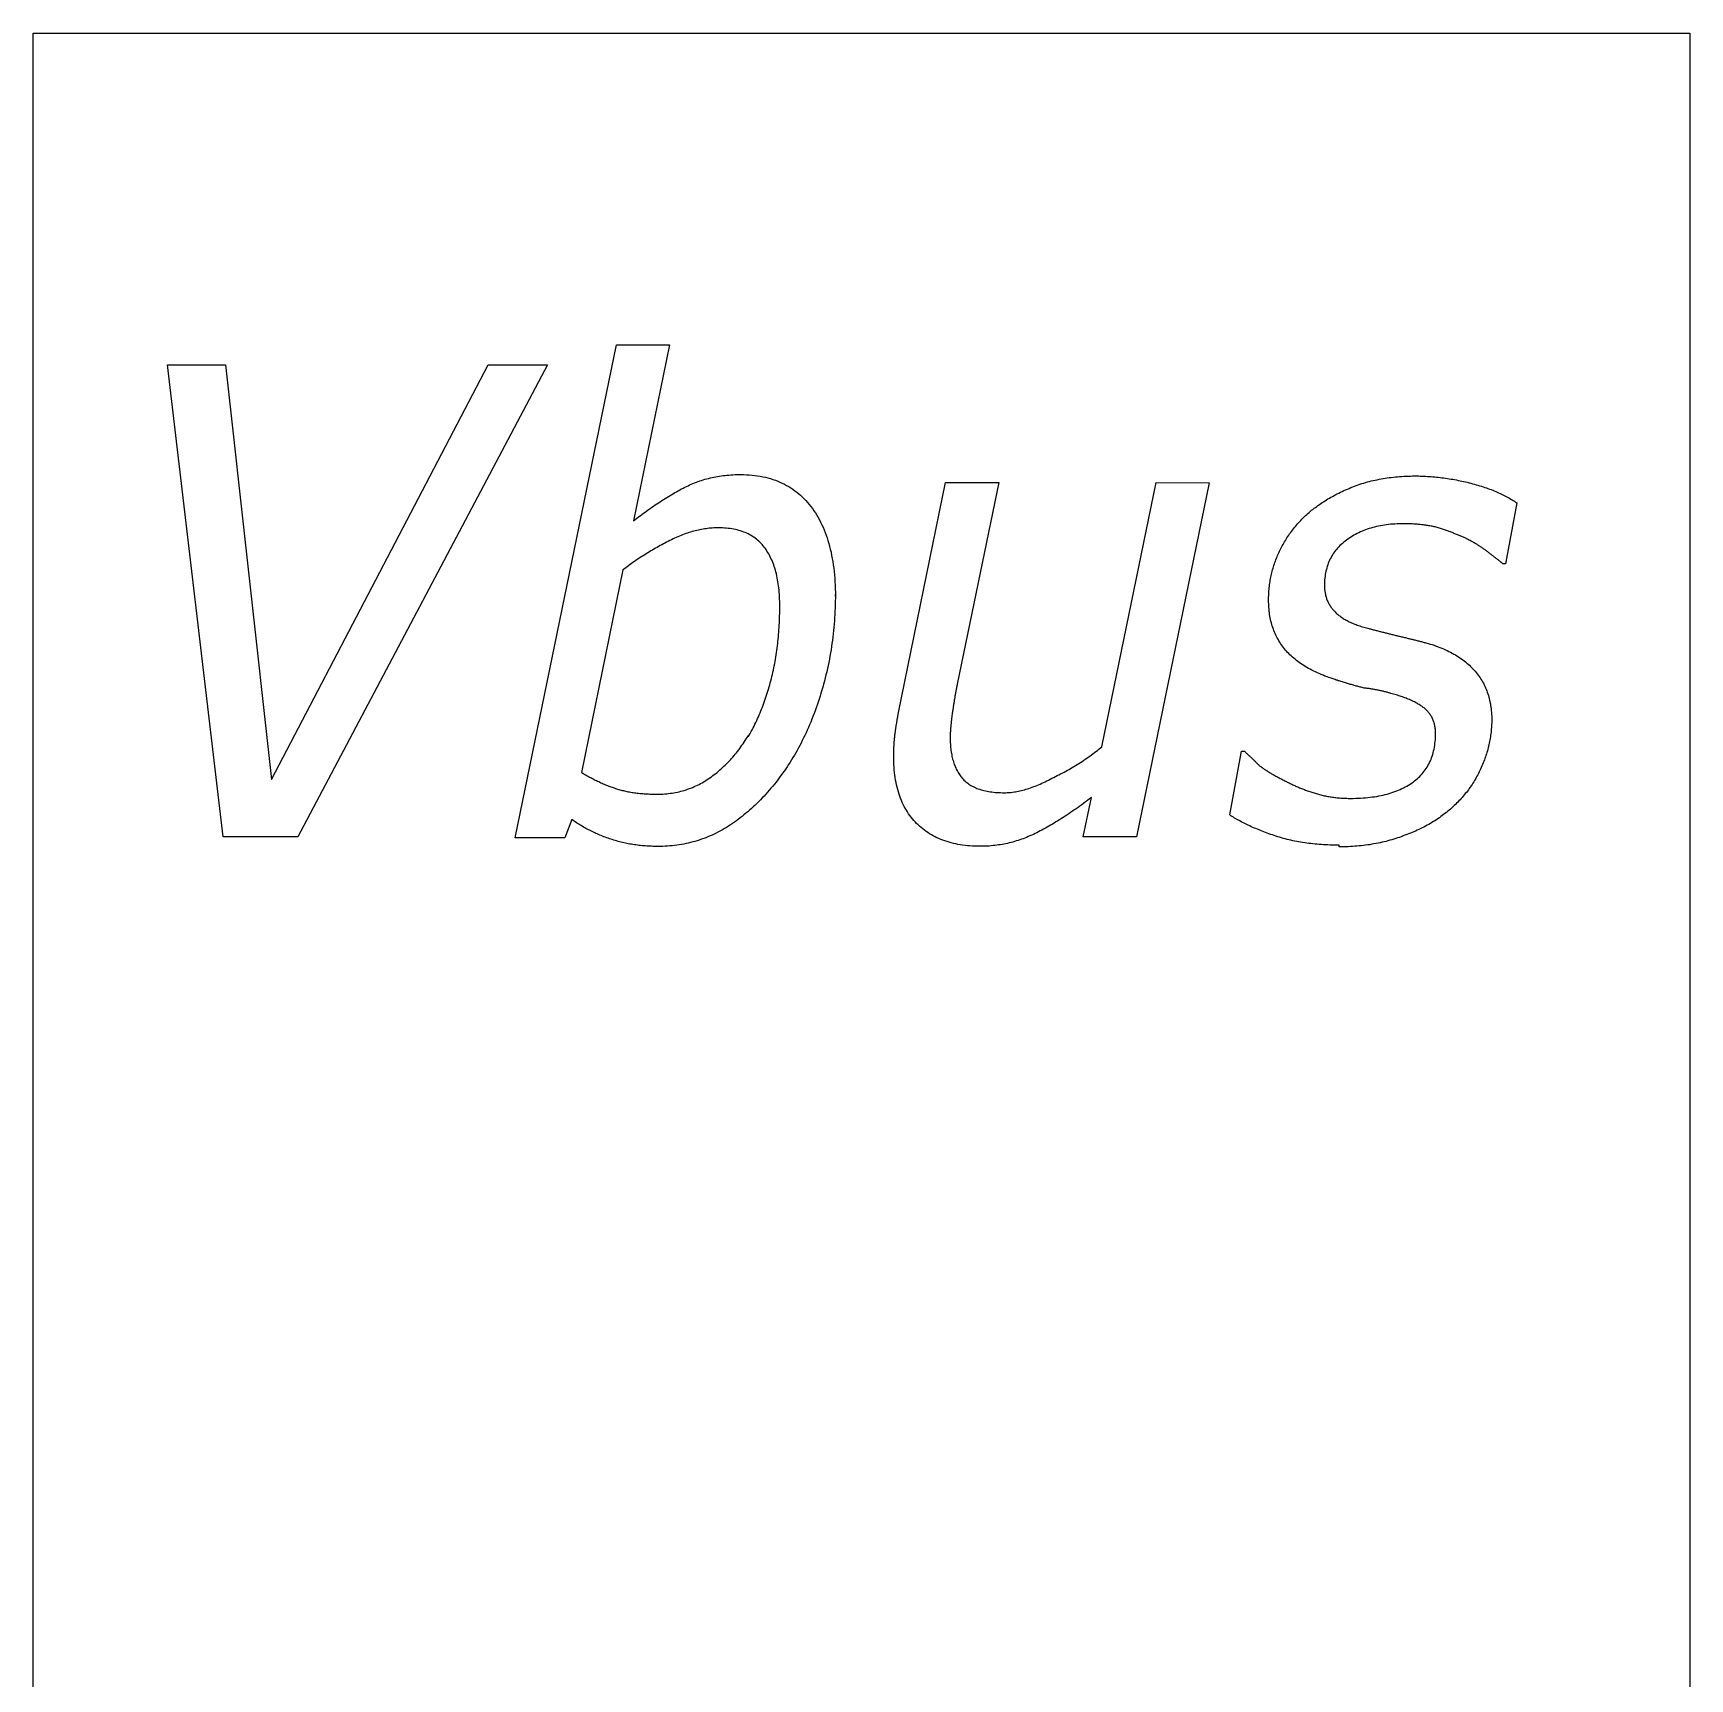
# Model space of a CAD drawing. Extents: x 0.1 to 5.6, y 0.1 to 17.2.
# Drawn here: x 0.094 to 2.836, y 12.904 to 15.627 of the extents above; entities that cross this region are included whole.
import ezdxf

# ---------------------------------------------------------------- set-up
doc = ezdxf.new("R2010")
doc.units = 0
doc.layers.add('CAPA_1', color=7, linetype='CONTINUOUS')

msp = doc.modelspace()

# ---------------------------------------------------------------- linework, layer by layer
at = {"layer": 'CAPA_1', "color": 7}
for points in [[(0.0942, 15.6274), (2.8358, 15.6274), (2.8358, 0.0942), (0.0942, 0.0942)], [(0.9456, 15.0783), (0.5321, 14.2977), (0.4088, 14.2977), (0.3164, 15.0783), (0.4126, 15.0783), (0.4887, 14.3926), (0.8471, 15.0783)]]:
    msp.add_lwpolyline(points, close=True, dxfattribs=at)
for points in [[(0.9858, 14.3261), (0.9741, 14.296), (0.8919, 14.296), (1.0595, 15.1117), (1.1473, 15.1117), (1.0875, 14.8203)], [(1.1725, 14.8759), (1.1752, 14.8773), (1.1779, 14.8785), (1.1806, 14.8798), (1.1833, 14.881), (1.1861, 14.8822), (1.1889, 14.8833), (1.1917, 14.8843), (1.1945, 14.8854), (1.1974, 14.8864), (1.2002, 14.8873), (1.2031, 14.8882), (1.206, 14.8891), (1.2089, 14.8899), (1.2119, 14.8906), (1.2149, 14.8913), (1.2178, 14.892), (1.2208, 14.8927), (1.2239, 14.8933), (1.2269, 14.8938), (1.23, 14.8943), (1.233, 14.8948), (1.2361, 14.8952), (1.2392, 14.8956), (1.2424, 14.8959), (1.2455, 14.8962), (1.2487, 14.8964), (1.2519, 14.8966), (1.2551, 14.8968), (1.2584, 14.8969), (1.2616, 14.8969), (1.2649, 14.897)], [(1.2649, 14.897), (1.2698, 14.8969), (1.2746, 14.8967), (1.2793, 14.8965), (1.2839, 14.8961), (1.2885, 14.8956), (1.293, 14.895), (1.2974, 14.8943), (1.3018, 14.8934), (1.306, 14.8925), (1.3102, 14.8914), (1.3144, 14.8903), (1.3184, 14.889), (1.3224, 14.8877), (1.3263, 14.8862), (1.3301, 14.8846), (1.3338, 14.8829), (1.3375, 14.8811), (1.3411, 14.8791), (1.3446, 14.8771), (1.3481, 14.8749), (1.3515, 14.8727), (1.3548, 14.8703), (1.358, 14.8678), (1.3611, 14.8653), (1.3642, 14.8626), (1.3672, 14.8598), (1.3702, 14.8568), (1.373, 14.8538), (1.3758, 14.8507), (1.3785, 14.8474), (1.3811, 14.8441)], [(2.2778, 14.8766), (2.2808, 14.8777), (2.2838, 14.8788), (2.2868, 14.8799), (2.2899, 14.8809), (2.2929, 14.8819), (2.296, 14.8829), (2.2992, 14.8838), (2.3023, 14.8847), (2.3055, 14.8855), (2.3086, 14.8863), (2.3119, 14.8871), (2.3151, 14.8878), (2.3183, 14.8885), (2.3216, 14.8892), (2.3249, 14.8898), (2.3282, 14.8904), (2.3315, 14.8909), (2.3349, 14.8914), (2.3383, 14.8919), (2.3417, 14.8923), (2.3451, 14.8927), (2.3485, 14.8931), (2.352, 14.8934), (2.3555, 14.8937), (2.359, 14.8939), (2.3625, 14.8941), (2.3661, 14.8943), (2.3696, 14.8944), (2.3732, 14.8945), (2.3768, 14.8946), (2.3805, 14.8946)], [(2.3805, 14.8946), (2.3835, 14.8946), (2.3865, 14.8946), (2.3895, 14.8945), (2.3925, 14.8944), (2.3955, 14.8943), (2.3985, 14.8942), (2.4015, 14.894), (2.4045, 14.8938), (2.4075, 14.8936), (2.4105, 14.8934), (2.4135, 14.8931), (2.4165, 14.8928), (2.4195, 14.8925), (2.4225, 14.8922), (2.4255, 14.8918), (2.4285, 14.8914), (2.4315, 14.891), (2.4345, 14.8906), (2.4375, 14.8901), (2.4405, 14.8896), (2.4435, 14.8891), (2.4465, 14.8886), (2.4495, 14.888), (2.4524, 14.8874), (2.4554, 14.8868), (2.4584, 14.8862), (2.4614, 14.8855), (2.4644, 14.8848), (2.4674, 14.8841), (2.4704, 14.8834), (2.4733, 14.8826)], [(1.0875, 14.8203), (1.0903, 14.8225), (1.0931, 14.8247), (1.0959, 14.8268), (1.0987, 14.8289), (1.1015, 14.831), (1.1042, 14.833), (1.107, 14.835), (1.1098, 14.837), (1.1126, 14.839), (1.1153, 14.841), (1.1181, 14.8429), (1.1208, 14.8448), (1.1236, 14.8467), (1.1263, 14.8485), (1.1291, 14.8503), (1.1318, 14.8521), (1.1346, 14.8539), (1.1373, 14.8556), (1.14, 14.8573), (1.1427, 14.859), (1.1455, 14.8607), (1.1482, 14.8623), (1.1509, 14.8639), (1.1536, 14.8655), (1.1563, 14.8671), (1.159, 14.8686), (1.1617, 14.8701), (1.1644, 14.8716), (1.1671, 14.8731), (1.1698, 14.8745), (1.1725, 14.8759)], [(1.5263, 14.5035), (1.6042, 14.8836), (1.692, 14.8836), (1.6234, 14.5502)], [(2.0402, 14.8833), (1.9198, 14.2977), (1.832, 14.2977), (1.8455, 14.3626)], [(1.8628, 14.4465), (1.9524, 14.8837), (2.0402, 14.8833)], [(2.2017, 14.8309), (2.2036, 14.8327), (2.2056, 14.8344), (2.2076, 14.8361), (2.2097, 14.8378), (2.2117, 14.8394), (2.2139, 14.8411), (2.216, 14.8427), (2.2182, 14.8443), (2.2204, 14.8459), (2.2227, 14.8475), (2.2249, 14.849), (2.2273, 14.8506), (2.2296, 14.8521), (2.232, 14.8536), (2.2344, 14.8551), (2.2369, 14.8566), (2.2394, 14.858), (2.2419, 14.8595), (2.2444, 14.8609), (2.247, 14.8623), (2.2497, 14.8637), (2.2523, 14.8651), (2.255, 14.8664), (2.2577, 14.8677), (2.2605, 14.8691), (2.2633, 14.8704), (2.2661, 14.8716), (2.269, 14.8729), (2.2719, 14.8741), (2.2748, 14.8754), (2.2778, 14.8766)], [(2.4733, 14.8826), (2.4763, 14.8818), (2.4793, 14.881), (2.4822, 14.8802), (2.4851, 14.8794), (2.4879, 14.8785), (2.4908, 14.8776), (2.4935, 14.8767), (2.4963, 14.8758), (2.499, 14.8749), (2.5017, 14.874), (2.5043, 14.873), (2.5069, 14.872), (2.5095, 14.871), (2.512, 14.87), (2.5145, 14.869), (2.5169, 14.8679), (2.5193, 14.8669), (2.5217, 14.8658), (2.5241, 14.8647), (2.5264, 14.8636), (2.5287, 14.8625), (2.5309, 14.8613), (2.5331, 14.8601), (2.5353, 14.8589), (2.5374, 14.8577), (2.5395, 14.8565), (2.5415, 14.8553), (2.5436, 14.854), (2.5456, 14.8527), (2.5475, 14.8515), (2.5494, 14.8501)], [(1.3811, 14.8441), (1.3837, 14.8406), (1.3862, 14.8371), (1.3886, 14.8334), (1.3909, 14.8297), (1.3932, 14.8259), (1.3953, 14.822), (1.3974, 14.818), (1.3994, 14.8139), (1.4013, 14.8098), (1.4031, 14.8055), (1.4048, 14.8012), (1.4065, 14.7968), (1.408, 14.7922), (1.4095, 14.7876), (1.4109, 14.7829), (1.4122, 14.7781), (1.4134, 14.7733), (1.4146, 14.7683), (1.4156, 14.7632), (1.4166, 14.7581), (1.4175, 14.7529), (1.4183, 14.7476), (1.419, 14.7421), (1.4196, 14.7366), (1.4202, 14.7311), (1.4207, 14.7254), (1.421, 14.7196), (1.4213, 14.7138), (1.4216, 14.7078), (1.4217, 14.7018), (1.4217, 14.6957)], [(2.5494, 14.8501), (2.5308, 14.7495), (2.5261, 14.7495)], [(1.228, 14.8088), (1.2255, 14.8088), (1.223, 14.8087), (1.2205, 14.8086), (1.218, 14.8085), (1.2154, 14.8083), (1.2129, 14.808), (1.2104, 14.8077), (1.2078, 14.8074), (1.2053, 14.807), (1.2027, 14.8066), (1.2002, 14.8062), (1.1976, 14.8057), (1.195, 14.8051), (1.1924, 14.8045), (1.1899, 14.8039), (1.1873, 14.8032), (1.1847, 14.8025), (1.1821, 14.8017), (1.1795, 14.8009), (1.1769, 14.8001), (1.1742, 14.7992), (1.1716, 14.7982), (1.169, 14.7972), (1.1663, 14.7962), (1.1637, 14.7951), (1.1611, 14.794), (1.1584, 14.7929), (1.1557, 14.7917), (1.1531, 14.7904), (1.1504, 14.7891), (1.1477, 14.7878)], [(1.3055, 14.7749), (1.3039, 14.777), (1.3022, 14.7791), (1.3005, 14.7811), (1.2988, 14.7831), (1.2969, 14.7849), (1.295, 14.7867), (1.2931, 14.7885), (1.291, 14.7901), (1.289, 14.7917), (1.2868, 14.7932), (1.2846, 14.7947), (1.2824, 14.7961), (1.2801, 14.7974), (1.2777, 14.7986), (1.2752, 14.7998), (1.2727, 14.8009), (1.2702, 14.8019), (1.2676, 14.8028), (1.2649, 14.8037), (1.2621, 14.8045), (1.2593, 14.8053), (1.2565, 14.8059), (1.2535, 14.8066), (1.2506, 14.8071), (1.2475, 14.8075), (1.2444, 14.8079), (1.2413, 14.8082), (1.238, 14.8085), (1.2348, 14.8087), (1.2314, 14.8088), (1.228, 14.8088)], [(2.1545, 14.7654), (2.1556, 14.7677), (2.1567, 14.77), (2.1578, 14.7723), (2.1589, 14.7746), (2.1601, 14.7768), (2.1613, 14.779), (2.1625, 14.7813), (2.1638, 14.7835), (2.1651, 14.7857), (2.1664, 14.7879), (2.1677, 14.79), (2.1691, 14.7922), (2.1706, 14.7944), (2.172, 14.7965), (2.1735, 14.7986), (2.175, 14.8007), (2.1766, 14.8028), (2.1782, 14.8049), (2.1798, 14.807), (2.1814, 14.8091), (2.1831, 14.8111), (2.1848, 14.8131), (2.1866, 14.8152), (2.1883, 14.8172), (2.1902, 14.8192), (2.192, 14.8212), (2.1939, 14.8231), (2.1958, 14.8251), (2.1977, 14.8271), (2.1997, 14.829), (2.2017, 14.8309)], [(2.3623, 14.8156), (2.3585, 14.8156), (2.3548, 14.8155), (2.3512, 14.8153), (2.3476, 14.8151), (2.344, 14.8149), (2.3405, 14.8146), (2.337, 14.8142), (2.3336, 14.8138), (2.3302, 14.8133), (2.3269, 14.8128), (2.3236, 14.8122), (2.3204, 14.8115), (2.3172, 14.8108), (2.314, 14.8101), (2.3109, 14.8093), (2.3079, 14.8084), (2.3049, 14.8075), (2.3019, 14.8065), (2.299, 14.8054), (2.2961, 14.8043), (2.2933, 14.8032), (2.2905, 14.802), (2.2878, 14.8007), (2.2851, 14.7994), (2.2824, 14.798), (2.2798, 14.7966), (2.2773, 14.7951), (2.2748, 14.7935), (2.2723, 14.7919), (2.2699, 14.7903), (2.2675, 14.7886)], [(2.4178, 14.8096), (2.4161, 14.81), (2.4144, 14.8103), (2.4126, 14.8107), (2.4109, 14.811), (2.4092, 14.8114), (2.4074, 14.8117), (2.4057, 14.812), (2.4039, 14.8123), (2.4022, 14.8126), (2.4004, 14.8128), (2.3986, 14.8131), (2.3969, 14.8133), (2.3951, 14.8136), (2.3933, 14.8138), (2.3915, 14.814), (2.3897, 14.8142), (2.3879, 14.8144), (2.3861, 14.8145), (2.3843, 14.8147), (2.3825, 14.8148), (2.3807, 14.815), (2.3789, 14.8151), (2.377, 14.8152), (2.3752, 14.8153), (2.3734, 14.8154), (2.3715, 14.8154), (2.3697, 14.8155), (2.3678, 14.8155), (2.366, 14.8156), (2.3641, 14.8156), (2.3623, 14.8156)], [(2.4649, 14.7916), (2.4636, 14.7921), (2.4623, 14.7927), (2.461, 14.7933), (2.4596, 14.7939), (2.4583, 14.7945), (2.4569, 14.7951), (2.4555, 14.7956), (2.4541, 14.7962), (2.4527, 14.7968), (2.4513, 14.7974), (2.4498, 14.798), (2.4484, 14.7985), (2.4469, 14.7991), (2.4454, 14.7997), (2.4439, 14.8003), (2.4424, 14.8009), (2.4408, 14.8015), (2.4393, 14.802), (2.4377, 14.8026), (2.4361, 14.8032), (2.4345, 14.8038), (2.4329, 14.8044), (2.4313, 14.8049), (2.4297, 14.8055), (2.428, 14.8061), (2.4263, 14.8067), (2.4247, 14.8073), (2.423, 14.8078), (2.4213, 14.8084), (2.4195, 14.809), (2.4178, 14.8096)], [(1.1477, 14.7878), (1.1451, 14.7864), (1.1424, 14.785), (1.1397, 14.7837), (1.1371, 14.7822), (1.1345, 14.7808), (1.1319, 14.7794), (1.1293, 14.7779), (1.1267, 14.7765), (1.1241, 14.775), (1.1215, 14.7735), (1.119, 14.772), (1.1164, 14.7705), (1.1139, 14.769), (1.1113, 14.7674), (1.1088, 14.7659), (1.1063, 14.7643), (1.1039, 14.7627), (1.1014, 14.7611), (1.0989, 14.7595), (1.0965, 14.7579), (1.094, 14.7563), (1.0916, 14.7546), (1.0892, 14.7529), (1.0868, 14.7513), (1.0844, 14.7496), (1.082, 14.7479), (1.0796, 14.7461), (1.0773, 14.7444), (1.0749, 14.7427), (1.0726, 14.7409), (1.0702, 14.7391)], [(2.2675, 14.7886), (2.2652, 14.7868), (2.263, 14.785), (2.2608, 14.7831), (2.2587, 14.7812), (2.2567, 14.7793), (2.2548, 14.7773), (2.2529, 14.7753), (2.2511, 14.7732), (2.2494, 14.7711), (2.2478, 14.769), (2.2462, 14.7668), (2.2448, 14.7645), (2.2434, 14.7622), (2.242, 14.7599), (2.2408, 14.7575), (2.2396, 14.7551), (2.2385, 14.7527), (2.2375, 14.7502), (2.2365, 14.7476), (2.2357, 14.745), (2.2349, 14.7424), (2.2342, 14.7397), (2.2335, 14.737), (2.2329, 14.7343), (2.2325, 14.7315), (2.232, 14.7286), (2.2317, 14.7257), (2.2314, 14.7228), (2.2312, 14.7198), (2.2311, 14.7168), (2.2311, 14.7138)], [(2.5032, 14.7675), (2.5022, 14.7683), (2.5013, 14.7691), (2.5002, 14.7699), (2.4992, 14.7706), (2.4982, 14.7714), (2.4971, 14.7722), (2.496, 14.773), (2.4949, 14.7737), (2.4938, 14.7745), (2.4927, 14.7753), (2.4916, 14.7761), (2.4904, 14.7768), (2.4892, 14.7776), (2.488, 14.7784), (2.4868, 14.7792), (2.4856, 14.7799), (2.4843, 14.7807), (2.483, 14.7815), (2.4818, 14.7823), (2.4804, 14.783), (2.4791, 14.7838), (2.4778, 14.7846), (2.4764, 14.7854), (2.4751, 14.7861), (2.4737, 14.7869), (2.4723, 14.7877), (2.4708, 14.7885), (2.4694, 14.7892), (2.4679, 14.79), (2.4664, 14.7908), (2.4649, 14.7916)], [(1.3298, 14.679), (1.3297, 14.683), (1.3297, 14.687), (1.3295, 14.6909), (1.3294, 14.6947), (1.3291, 14.6984), (1.3289, 14.7021), (1.3285, 14.7058), (1.3281, 14.7093), (1.3277, 14.7129), (1.3272, 14.7163), (1.3267, 14.7197), (1.3261, 14.723), (1.3255, 14.7263), (1.3248, 14.7295), (1.3241, 14.7327), (1.3233, 14.7358), (1.3225, 14.7388), (1.3216, 14.7418), (1.3206, 14.7447), (1.3197, 14.7475), (1.3186, 14.7503), (1.3175, 14.753), (1.3164, 14.7557), (1.3152, 14.7583), (1.314, 14.7609), (1.3127, 14.7634), (1.3114, 14.7658), (1.31, 14.7681), (1.3085, 14.7704), (1.307, 14.7727), (1.3055, 14.7749)], [(2.1387, 14.6888), (2.1387, 14.6915), (2.1387, 14.6941), (2.1388, 14.6967), (2.1389, 14.6993), (2.1391, 14.7019), (2.1393, 14.7045), (2.1395, 14.707), (2.1397, 14.7096), (2.14, 14.7121), (2.1403, 14.7147), (2.1407, 14.7172), (2.141, 14.7197), (2.1415, 14.7222), (2.1419, 14.7247), (2.1424, 14.7272), (2.1429, 14.7296), (2.1434, 14.7321), (2.144, 14.7346), (2.1446, 14.737), (2.1453, 14.7394), (2.146, 14.7418), (2.1467, 14.7442), (2.1474, 14.7466), (2.1482, 14.749), (2.149, 14.7514), (2.1498, 14.7538), (2.1507, 14.7561), (2.1516, 14.7585), (2.1526, 14.7608), (2.1535, 14.7631), (2.1545, 14.7654)], [(2.5261, 14.7495), (2.5256, 14.7499), (2.5251, 14.7503), (2.5246, 14.7507), (2.524, 14.7512), (2.5235, 14.7516), (2.5229, 14.7521), (2.5223, 14.7525), (2.5217, 14.753), (2.5211, 14.7535), (2.5204, 14.754), (2.5198, 14.7545), (2.5191, 14.7551), (2.5184, 14.7556), (2.5177, 14.7562), (2.517, 14.7567), (2.5163, 14.7573), (2.5155, 14.7579), (2.5147, 14.7585), (2.514, 14.7591), (2.5131, 14.7598), (2.5123, 14.7604), (2.5115, 14.7611), (2.5106, 14.7617), (2.5098, 14.7624), (2.5089, 14.7631), (2.508, 14.7638), (2.5071, 14.7645), (2.5061, 14.7653), (2.5052, 14.766), (2.5042, 14.7668), (2.5032, 14.7675)], [(1.0702, 14.7391), (1.0016, 14.4041)], [(1.4217, 14.6983), (1.4217, 14.6928), (1.4216, 14.6873), (1.4215, 14.6818), (1.4213, 14.6764), (1.4211, 14.6709), (1.4208, 14.6655), (1.4205, 14.6601), (1.4201, 14.6547), (1.4197, 14.6494), (1.4192, 14.644), (1.4187, 14.6387), (1.4182, 14.6333), (1.4175, 14.628), (1.4169, 14.6227), (1.4161, 14.6175), (1.4154, 14.6122), (1.4146, 14.6069), (1.4137, 14.6017), (1.4128, 14.5965), (1.4118, 14.5913), (1.4108, 14.5861), (1.4097, 14.5809), (1.4086, 14.5758), (1.4075, 14.5707), (1.4062, 14.5655), (1.405, 14.5604), (1.4037, 14.5553), (1.4023, 14.5503), (1.4009, 14.5452), (1.3994, 14.5402), (1.3979, 14.5351)], [(1.4217, 14.6957), (1.4217, 14.6983)], [(2.2311, 14.7138), (2.2311, 14.712), (2.2312, 14.7103), (2.2313, 14.7086), (2.2314, 14.7069), (2.2316, 14.7053), (2.2318, 14.7037), (2.232, 14.7021), (2.2323, 14.7005), (2.2326, 14.6989), (2.2329, 14.6973), (2.2333, 14.6958), (2.2337, 14.6943), (2.2342, 14.6928), (2.2347, 14.6914), (2.2352, 14.6899), (2.2358, 14.6885), (2.2364, 14.6871), (2.2371, 14.6857), (2.2378, 14.6843), (2.2385, 14.683), (2.2392, 14.6817), (2.24, 14.6804), (2.2409, 14.6791), (2.2417, 14.6778), (2.2426, 14.6766), (2.2436, 14.6754), (2.2445, 14.6742), (2.2456, 14.673), (2.2466, 14.6719), (2.2477, 14.6707), (2.2488, 14.6696)], [(1.3167, 14.5628), (1.3175, 14.5663), (1.3183, 14.5698), (1.3191, 14.5734), (1.3199, 14.5769), (1.3206, 14.5805), (1.3213, 14.5841), (1.3219, 14.5877), (1.3226, 14.5913), (1.3232, 14.595), (1.3238, 14.5986), (1.3243, 14.6023), (1.3249, 14.606), (1.3254, 14.6097), (1.3258, 14.6134), (1.3263, 14.6172), (1.3267, 14.6209), (1.3271, 14.6247), (1.3275, 14.6285), (1.3278, 14.6322), (1.3281, 14.6361), (1.3284, 14.6399), (1.3287, 14.6437), (1.3289, 14.6476), (1.3291, 14.6515), (1.3293, 14.6554), (1.3294, 14.6593), (1.3295, 14.6632), (1.3296, 14.6671), (1.3297, 14.6711), (1.3298, 14.675), (1.3298, 14.679)], [(2.1648, 14.6086), (2.1631, 14.6108), (2.1615, 14.6129), (2.16, 14.6151), (2.1585, 14.6174), (2.1571, 14.6196), (2.1557, 14.6219), (2.1543, 14.6243), (2.1531, 14.6266), (2.1518, 14.629), (2.1507, 14.6314), (2.1496, 14.6338), (2.1485, 14.6363), (2.1475, 14.6388), (2.1465, 14.6413), (2.1456, 14.6439), (2.1448, 14.6465), (2.144, 14.6491), (2.1433, 14.6518), (2.1426, 14.6544), (2.142, 14.6571), (2.1414, 14.6599), (2.1409, 14.6626), (2.1404, 14.6654), (2.14, 14.6682), (2.1397, 14.6711), (2.1394, 14.674), (2.1391, 14.6769), (2.1389, 14.6798), (2.1388, 14.6828), (2.1387, 14.6858), (2.1387, 14.6888)], [(2.2488, 14.6696), (2.25, 14.6684), (2.2512, 14.6673), (2.2524, 14.6662), (2.2537, 14.6651), (2.255, 14.664), (2.2564, 14.663), (2.2578, 14.6619), (2.2592, 14.6609), (2.2607, 14.6599), (2.2622, 14.6589), (2.2638, 14.6579), (2.2654, 14.657), (2.267, 14.6561), (2.2687, 14.6552), (2.2704, 14.6543), (2.2721, 14.6534), (2.2739, 14.6525), (2.2757, 14.6517), (2.2776, 14.6509), (2.2795, 14.6501), (2.2814, 14.6493), (2.2834, 14.6486), (2.2854, 14.6478), (2.2875, 14.6471), (2.2896, 14.6464), (2.2917, 14.6457), (2.2939, 14.645), (2.2961, 14.6444), (2.2984, 14.6438), (2.3006, 14.6432), (2.303, 14.6426)], [(2.303, 14.6426), (2.3044, 14.6422), (2.3059, 14.6418), (2.3074, 14.6414), (2.3089, 14.641), (2.3104, 14.6406), (2.3119, 14.6402), (2.3134, 14.6399), (2.3149, 14.6395), (2.3164, 14.6391), (2.3179, 14.6387), (2.3194, 14.6383), (2.321, 14.6379), (2.3225, 14.6375), (2.324, 14.6371), (2.3255, 14.6367), (2.3271, 14.6364), (2.3286, 14.636), (2.3302, 14.6356), (2.3317, 14.6352), (2.3333, 14.6348), (2.3348, 14.6344), (2.3364, 14.634), (2.3379, 14.6336), (2.3395, 14.6333), (2.3411, 14.6329), (2.3427, 14.6325), (2.3442, 14.6321), (2.3458, 14.6317), (2.3474, 14.6313), (2.349, 14.6309), (2.3506, 14.6305)], [(2.3506, 14.6305), (2.3522, 14.6302), (2.3538, 14.6298), (2.3554, 14.6294), (2.3571, 14.629), (2.3587, 14.6286), (2.3603, 14.6282), (2.3619, 14.6278), (2.3635, 14.6274), (2.3651, 14.6271), (2.3666, 14.6267), (2.3682, 14.6263), (2.3698, 14.6259), (2.3714, 14.6255), (2.373, 14.6251), (2.3745, 14.6247), (2.3761, 14.6243), (2.3777, 14.624), (2.3792, 14.6236), (2.3808, 14.6232), (2.3823, 14.6228), (2.3839, 14.6224), (2.3854, 14.622), (2.387, 14.6216), (2.3885, 14.6212), (2.39, 14.6209), (2.3915, 14.6205), (2.3931, 14.6201), (2.3946, 14.6197), (2.3961, 14.6193), (2.3976, 14.6189), (2.3991, 14.6185)], [(2.3991, 14.6185), (2.4026, 14.6175), (2.406, 14.6165), (2.4094, 14.6155), (2.4126, 14.6144), (2.4159, 14.6132), (2.4191, 14.6121), (2.4222, 14.6109), (2.4253, 14.6096), (2.4283, 14.6084), (2.4312, 14.6071), (2.4341, 14.6057), (2.437, 14.6043), (2.4398, 14.6029), (2.4425, 14.6015), (2.4452, 14.6), (2.4478, 14.5985), (2.4504, 14.5969), (2.4529, 14.5953), (2.4553, 14.5937), (2.4577, 14.592), (2.4601, 14.5903), (2.4623, 14.5886), (2.4646, 14.5868), (2.4667, 14.585), (2.4688, 14.5832), (2.4709, 14.5813), (2.4729, 14.5794), (2.4749, 14.5774), (2.4767, 14.5754), (2.4786, 14.5734), (2.4803, 14.5714)], [(2.2456, 14.5587), (2.2421, 14.5599), (2.2386, 14.5611), (2.2353, 14.5624), (2.2319, 14.5636), (2.2287, 14.5649), (2.2255, 14.5662), (2.2223, 14.5676), (2.2193, 14.569), (2.2162, 14.5704), (2.2133, 14.5718), (2.2104, 14.5733), (2.2075, 14.5748), (2.2048, 14.5763), (2.202, 14.5778), (2.1994, 14.5794), (2.1968, 14.581), (2.1942, 14.5827), (2.1917, 14.5843), (2.1893, 14.586), (2.1869, 14.5878), (2.1846, 14.5895), (2.1824, 14.5913), (2.1802, 14.5931), (2.1781, 14.5949), (2.176, 14.5968), (2.174, 14.5987), (2.172, 14.6006), (2.1701, 14.6026), (2.1683, 14.6046), (2.1665, 14.6066), (2.1648, 14.6086)], [(1.2775, 14.4627), (1.2792, 14.4657), (1.2808, 14.4687), (1.2824, 14.4717), (1.284, 14.4747), (1.2856, 14.4777), (1.2871, 14.4807), (1.2886, 14.4838), (1.2901, 14.4869), (1.2916, 14.49), (1.293, 14.4931), (1.2944, 14.4962), (1.2958, 14.4994), (1.2971, 14.5026), (1.2984, 14.5058), (1.2997, 14.509), (1.301, 14.5122), (1.3022, 14.5154), (1.3034, 14.5187), (1.3046, 14.522), (1.3058, 14.5253), (1.3069, 14.5286), (1.308, 14.5319), (1.3091, 14.5353), (1.3101, 14.5387), (1.3111, 14.5421), (1.3121, 14.5455), (1.3131, 14.5489), (1.314, 14.5523), (1.315, 14.5558), (1.3158, 14.5593), (1.3167, 14.5628)], [(2.2969, 14.5437), (2.2953, 14.5441), (2.2936, 14.5445), (2.292, 14.5449), (2.2904, 14.5453), (2.2887, 14.5457), (2.2871, 14.5462), (2.2855, 14.5466), (2.2838, 14.547), (2.2822, 14.5475), (2.2805, 14.5479), (2.2789, 14.5484), (2.2773, 14.5488), (2.2756, 14.5493), (2.2739, 14.5498), (2.2723, 14.5502), (2.2706, 14.5507), (2.269, 14.5512), (2.2673, 14.5517), (2.2657, 14.5522), (2.264, 14.5527), (2.2623, 14.5532), (2.2607, 14.5538), (2.259, 14.5543), (2.2573, 14.5548), (2.2556, 14.5554), (2.254, 14.5559), (2.2523, 14.5565), (2.2506, 14.557), (2.2489, 14.5576), (2.2472, 14.5582), (2.2456, 14.5587)], [(2.4803, 14.5714), (2.4821, 14.5693), (2.4838, 14.5672), (2.4854, 14.565), (2.487, 14.5629), (2.4885, 14.5607), (2.49, 14.5584), (2.4914, 14.5561), (2.4927, 14.5538), (2.494, 14.5515), (2.4952, 14.5491), (2.4964, 14.5467), (2.4975, 14.5442), (2.4986, 14.5418), (2.4996, 14.5392), (2.5005, 14.5367), (2.5014, 14.5341), (2.5023, 14.5315), (2.503, 14.5288), (2.5038, 14.5261), (2.5044, 14.5234), (2.505, 14.5206), (2.5056, 14.5178), (2.506, 14.515), (2.5065, 14.5122), (2.5069, 14.5093), (2.5072, 14.5063), (2.5074, 14.5034), (2.5076, 14.5004), (2.5078, 14.4973), (2.5079, 14.4943), (2.5079, 14.4912)], [(1.3979, 14.5351), (1.3964, 14.5302), (1.3948, 14.5252), (1.3932, 14.5203), (1.3915, 14.5155), (1.3898, 14.5107), (1.3881, 14.506), (1.3864, 14.5013), (1.3846, 14.4966), (1.3828, 14.492), (1.3809, 14.4875), (1.379, 14.483), (1.3771, 14.4785), (1.3752, 14.4741), (1.3732, 14.4697), (1.3712, 14.4654), (1.3691, 14.4611), (1.367, 14.4569), (1.3649, 14.4527), (1.3628, 14.4486), (1.3606, 14.4445), (1.3584, 14.4405), (1.3561, 14.4365), (1.3539, 14.4325), (1.3515, 14.4286), (1.3492, 14.4248), (1.3468, 14.421), (1.3444, 14.4172), (1.342, 14.4135), (1.3395, 14.4098), (1.337, 14.4062), (1.3344, 14.4027)], [(1.6234, 14.5502), (1.6231, 14.5488), (1.6228, 14.5474), (1.6226, 14.546), (1.6223, 14.5447), (1.622, 14.5433), (1.6218, 14.5418), (1.6215, 14.5404), (1.6212, 14.539), (1.621, 14.5376), (1.6207, 14.5361), (1.6204, 14.5347), (1.6202, 14.5332), (1.6199, 14.5317), (1.6197, 14.5302), (1.6194, 14.5288), (1.6192, 14.5272), (1.6189, 14.5257), (1.6186, 14.5242), (1.6184, 14.5227), (1.6181, 14.5211), (1.6179, 14.5196), (1.6176, 14.518), (1.6174, 14.5165), (1.6171, 14.5149), (1.6169, 14.5133), (1.6166, 14.5117), (1.6164, 14.5101), (1.6162, 14.5085), (1.6159, 14.5069), (1.6157, 14.5052), (1.6154, 14.5036)], [(2.3408, 14.5347), (2.3396, 14.5351), (2.3384, 14.5355), (2.3372, 14.5359), (2.336, 14.5362), (2.3347, 14.5366), (2.3335, 14.5369), (2.3322, 14.5373), (2.3309, 14.5376), (2.3296, 14.538), (2.3283, 14.5383), (2.3269, 14.5386), (2.3256, 14.5389), (2.3242, 14.5392), (2.3228, 14.5395), (2.3214, 14.5398), (2.32, 14.5401), (2.3186, 14.5404), (2.3171, 14.5407), (2.3157, 14.541), (2.3142, 14.5412), (2.3127, 14.5415), (2.3112, 14.5417), (2.3097, 14.542), (2.3081, 14.5422), (2.3066, 14.5425), (2.305, 14.5427), (2.3034, 14.5429), (2.3018, 14.5431), (2.3002, 14.5433), (2.2986, 14.5435), (2.2969, 14.5437)], [(2.3959, 14.5107), (2.3946, 14.5116), (2.3933, 14.5126), (2.392, 14.5135), (2.3906, 14.5145), (2.3892, 14.5154), (2.3878, 14.5163), (2.3864, 14.5172), (2.3849, 14.518), (2.3833, 14.5189), (2.3818, 14.5197), (2.3802, 14.5206), (2.3785, 14.5214), (2.3769, 14.5222), (2.3751, 14.523), (2.3734, 14.5238), (2.3716, 14.5246), (2.3698, 14.5254), (2.368, 14.5261), (2.3661, 14.5268), (2.3642, 14.5276), (2.3622, 14.5283), (2.3602, 14.529), (2.3582, 14.5297), (2.3562, 14.5303), (2.3541, 14.531), (2.3519, 14.5317), (2.3498, 14.5323), (2.3476, 14.5329), (2.3453, 14.5335), (2.3431, 14.5341), (2.3408, 14.5347)], [(1.5202, 14.4654), (1.5204, 14.4665), (1.5205, 14.4677), (1.5207, 14.4689), (1.5208, 14.47), (1.521, 14.4712), (1.5212, 14.4724), (1.5213, 14.4736), (1.5215, 14.4748), (1.5217, 14.476), (1.5219, 14.4772), (1.522, 14.4784), (1.5222, 14.4796), (1.5224, 14.4808), (1.5226, 14.4821), (1.5228, 14.4833), (1.523, 14.4845), (1.5232, 14.4858), (1.5234, 14.487), (1.5236, 14.4882), (1.5238, 14.4895), (1.524, 14.4907), (1.5242, 14.492), (1.5244, 14.4933), (1.5247, 14.4945), (1.5249, 14.4958), (1.5251, 14.4971), (1.5253, 14.4983), (1.5256, 14.4996), (1.5258, 14.5009), (1.526, 14.5022), (1.5263, 14.5035)], [(1.6154, 14.5036), (1.6152, 14.5019), (1.615, 14.5002), (1.6147, 14.4985), (1.6145, 14.4968), (1.6143, 14.4952), (1.6141, 14.4936), (1.6139, 14.492), (1.6138, 14.4905), (1.6136, 14.489), (1.6134, 14.4875), (1.6132, 14.486), (1.6131, 14.4846), (1.613, 14.4831), (1.6128, 14.4817), (1.6127, 14.4804), (1.6126, 14.479), (1.6125, 14.4777), (1.6124, 14.4764), (1.6123, 14.4752), (1.6122, 14.474), (1.6121, 14.4728), (1.612, 14.4716), (1.6119, 14.4704), (1.6119, 14.4693), (1.6118, 14.4682), (1.6118, 14.4671), (1.6118, 14.4661), (1.6117, 14.465), (1.6117, 14.4641), (1.6117, 14.4631), (1.6117, 14.4621)], [(2.415, 14.4683), (2.415, 14.4701), (2.4149, 14.4718), (2.4148, 14.4734), (2.4147, 14.4751), (2.4145, 14.4767), (2.4143, 14.4784), (2.414, 14.4799), (2.4137, 14.4815), (2.4134, 14.483), (2.413, 14.4845), (2.4126, 14.486), (2.4121, 14.4875), (2.4116, 14.4889), (2.4111, 14.4904), (2.4105, 14.4917), (2.4099, 14.4931), (2.4092, 14.4945), (2.4085, 14.4958), (2.4078, 14.4971), (2.407, 14.4983), (2.4062, 14.4996), (2.4054, 14.5008), (2.4045, 14.502), (2.4035, 14.5032), (2.4025, 14.5043), (2.4015, 14.5054), (2.4005, 14.5065), (2.3994, 14.5076), (2.3982, 14.5087), (2.3971, 14.5097), (2.3959, 14.5107)], [(2.5079, 14.4912), (2.5079, 14.4886), (2.5078, 14.486), (2.5077, 14.4834), (2.5076, 14.4808), (2.5074, 14.4782), (2.5072, 14.4756), (2.507, 14.4731), (2.5067, 14.4705), (2.5064, 14.4679), (2.5061, 14.4653), (2.5057, 14.4628), (2.5053, 14.4602), (2.5048, 14.4577), (2.5044, 14.4551), (2.5038, 14.4526), (2.5033, 14.45), (2.5027, 14.4475), (2.5021, 14.4449), (2.5014, 14.4424), (2.5007, 14.4398), (2.5, 14.4373), (2.4992, 14.4348), (2.4984, 14.4323), (2.4975, 14.4297), (2.4967, 14.4272), (2.4957, 14.4247), (2.4948, 14.4222), (2.4938, 14.4197), (2.4928, 14.4172), (2.4917, 14.4147), (2.4906, 14.4121)], [(1.214, 14.3951), (1.2165, 14.3969), (1.2189, 14.3987), (1.2213, 14.4005), (1.2237, 14.4024), (1.226, 14.4042), (1.2283, 14.4062), (1.2306, 14.4081), (1.2329, 14.4101), (1.2351, 14.4121), (1.2373, 14.4142), (1.2395, 14.4163), (1.2417, 14.4184), (1.2438, 14.4205), (1.2459, 14.4227), (1.248, 14.4249), (1.25, 14.4272), (1.2521, 14.4295), (1.2541, 14.4318), (1.256, 14.4341), (1.258, 14.4365), (1.2599, 14.4389), (1.2618, 14.4414), (1.2636, 14.4438), (1.2654, 14.4463), (1.2672, 14.4489), (1.269, 14.4515), (1.2708, 14.4541), (1.2725, 14.4567), (1.2742, 14.4594), (1.2759, 14.4621), (1.2775, 14.4648)], [(1.2775, 14.4648), (1.2775, 14.4627)], [(1.5183, 14.4308), (1.5183, 14.432), (1.5183, 14.4331), (1.5184, 14.4343), (1.5184, 14.4354), (1.5184, 14.4366), (1.5184, 14.4377), (1.5184, 14.4389), (1.5185, 14.44), (1.5185, 14.4411), (1.5185, 14.4423), (1.5186, 14.4434), (1.5186, 14.4445), (1.5187, 14.4457), (1.5187, 14.4468), (1.5188, 14.4479), (1.5188, 14.449), (1.5189, 14.4501), (1.519, 14.4512), (1.519, 14.4523), (1.5191, 14.4534), (1.5192, 14.4545), (1.5193, 14.4556), (1.5194, 14.4567), (1.5195, 14.4578), (1.5196, 14.4589), (1.5197, 14.46), (1.5198, 14.4611), (1.5199, 14.4621), (1.52, 14.4632), (1.5201, 14.4643), (1.5202, 14.4654)], [(1.6117, 14.4621), (1.6117, 14.4593), (1.6118, 14.4564), (1.6119, 14.4536), (1.612, 14.4509), (1.6122, 14.4482), (1.6124, 14.4455), (1.6127, 14.4429), (1.613, 14.4404), (1.6134, 14.4379), (1.6138, 14.4354), (1.6142, 14.433), (1.6147, 14.4306), (1.6152, 14.4283), (1.6158, 14.426), (1.6164, 14.4238), (1.617, 14.4216), (1.6177, 14.4195), (1.6185, 14.4174), (1.6192, 14.4154), (1.62, 14.4134), (1.6209, 14.4114), (1.6218, 14.4095), (1.6227, 14.4077), (1.6237, 14.4059), (1.6247, 14.4041), (1.6258, 14.4024), (1.6269, 14.4007), (1.6281, 14.3991), (1.6293, 14.3975), (1.6305, 14.396), (1.6318, 14.3945)], [(2.3777, 14.3881), (2.38, 14.3899), (2.3823, 14.3917), (2.3845, 14.3936), (2.3867, 14.3955), (2.3887, 14.3975), (2.3907, 14.3996), (2.3926, 14.4017), (2.3944, 14.4038), (2.3962, 14.406), (2.3979, 14.4083), (2.3995, 14.4106), (2.401, 14.413), (2.4024, 14.4154), (2.4038, 14.4179), (2.405, 14.4204), (2.4063, 14.423), (2.4074, 14.4256), (2.4084, 14.4283), (2.4094, 14.4311), (2.4103, 14.4339), (2.4111, 14.4367), (2.4118, 14.4397), (2.4125, 14.4426), (2.4131, 14.4456), (2.4136, 14.4487), (2.414, 14.4519), (2.4144, 14.455), (2.4146, 14.4583), (2.4148, 14.4616), (2.415, 14.4649), (2.415, 14.4683)], [(1.5561, 14.3197), (1.5537, 14.3222), (1.5514, 14.3247), (1.5492, 14.3274), (1.547, 14.3301), (1.5449, 14.3329), (1.5429, 14.3357), (1.541, 14.3387), (1.5392, 14.3417), (1.5374, 14.3447), (1.5357, 14.3479), (1.5341, 14.3511), (1.5325, 14.3544), (1.5311, 14.3578), (1.5297, 14.3612), (1.5284, 14.3647), (1.5272, 14.3683), (1.5261, 14.372), (1.525, 14.3757), (1.524, 14.3795), (1.5231, 14.3834), (1.5223, 14.3873), (1.5215, 14.3914), (1.5209, 14.3954), (1.5203, 14.3996), (1.5198, 14.4039), (1.5193, 14.4082), (1.519, 14.4125), (1.5187, 14.417), (1.5185, 14.4215), (1.5184, 14.4261), (1.5183, 14.4308)], [(1.7802, 14.3945), (1.7831, 14.3959), (1.786, 14.3973), (1.7888, 14.3987), (1.7916, 14.4001), (1.7945, 14.4016), (1.7973, 14.4031), (1.8001, 14.4045), (1.8029, 14.4061), (1.8056, 14.4076), (1.8084, 14.4091), (1.8111, 14.4107), (1.8138, 14.4123), (1.8165, 14.4139), (1.8192, 14.4156), (1.8219, 14.4172), (1.8246, 14.4189), (1.8272, 14.4206), (1.8299, 14.4223), (1.8325, 14.424), (1.8351, 14.4258), (1.8377, 14.4276), (1.8403, 14.4294), (1.8428, 14.4312), (1.8454, 14.433), (1.8479, 14.4349), (1.8504, 14.4368), (1.8529, 14.4387), (1.8554, 14.4406), (1.8579, 14.4426), (1.8604, 14.4445), (1.8628, 14.4465)], [(2.0743, 14.3337), (2.0939, 14.4392), (2.0985, 14.4392)], [(2.0985, 14.4392), (2.0992, 14.4386), (2.0998, 14.438), (2.1005, 14.4374), (2.1012, 14.4368), (2.1018, 14.4361), (2.1025, 14.4355), (2.1032, 14.4348), (2.104, 14.4341), (2.1047, 14.4334), (2.1054, 14.4327), (2.1062, 14.432), (2.107, 14.4313), (2.1077, 14.4306), (2.1085, 14.4298), (2.1093, 14.4291), (2.1101, 14.4283), (2.111, 14.4275), (2.1118, 14.4267), (2.1126, 14.4259), (2.1135, 14.4251), (2.1144, 14.4242), (2.1153, 14.4234), (2.1162, 14.4225), (2.1171, 14.4216), (2.118, 14.4207), (2.1189, 14.4198), (2.1199, 14.4189), (2.1208, 14.418), (2.1218, 14.4171), (2.1227, 14.4161), (2.1237, 14.4152)], [(1.0016, 14.4041), (1.0036, 14.403), (1.0055, 14.4018), (1.0074, 14.4007), (1.0093, 14.3996), (1.0112, 14.3985), (1.0131, 14.3975), (1.015, 14.3964), (1.0169, 14.3954), (1.0188, 14.3944), (1.0207, 14.3934), (1.0226, 14.3925), (1.0245, 14.3915), (1.0264, 14.3906), (1.0282, 14.3897), (1.0301, 14.3888), (1.032, 14.3879), (1.0338, 14.3871), (1.0357, 14.3862), (1.0375, 14.3854), (1.0394, 14.3846), (1.0412, 14.3838), (1.0431, 14.3831), (1.0449, 14.3823), (1.0468, 14.3816), (1.0486, 14.3809), (1.0504, 14.3802), (1.0523, 14.3796), (1.0541, 14.3789), (1.0559, 14.3783), (1.0577, 14.3777), (1.0595, 14.3771)], [(1.1272, 14.3681), (1.1303, 14.3681), (1.1334, 14.3682), (1.1365, 14.3683), (1.1395, 14.3685), (1.1426, 14.3688), (1.1456, 14.3691), (1.1486, 14.3695), (1.1516, 14.3699), (1.1545, 14.3704), (1.1574, 14.3709), (1.1603, 14.3715), (1.1632, 14.3721), (1.1661, 14.3728), (1.1689, 14.3736), (1.1718, 14.3744), (1.1746, 14.3753), (1.1773, 14.3762), (1.1801, 14.3772), (1.1828, 14.3782), (1.1856, 14.3793), (1.1882, 14.3805), (1.1909, 14.3817), (1.1936, 14.383), (1.1962, 14.3843), (1.1988, 14.3857), (1.2014, 14.3871), (1.204, 14.3886), (1.2065, 14.3901), (1.209, 14.3917), (1.2115, 14.3934), (1.214, 14.3951)], [(1.3344, 14.4027), (1.3317, 14.399), (1.329, 14.3953), (1.3263, 14.3917), (1.3236, 14.3882), (1.3208, 14.3847), (1.318, 14.3813), (1.3152, 14.3779), (1.3123, 14.3746), (1.3095, 14.3713), (1.3066, 14.3681), (1.3037, 14.365), (1.3008, 14.3619), (1.2979, 14.3588), (1.2949, 14.3558), (1.2919, 14.3529), (1.2889, 14.35), (1.2859, 14.3472), (1.2829, 14.3444), (1.2798, 14.3417), (1.2768, 14.339), (1.2737, 14.3364), (1.2705, 14.3338), (1.2674, 14.3313), (1.2642, 14.3288), (1.2611, 14.3264), (1.2579, 14.3241), (1.2546, 14.3218), (1.2514, 14.3195), (1.2481, 14.3174), (1.2449, 14.3152), (1.2415, 14.3131)], [(1.6318, 14.3945), (1.6331, 14.393), (1.6345, 14.3915), (1.636, 14.3901), (1.6375, 14.3887), (1.6391, 14.3874), (1.6408, 14.3861), (1.6425, 14.3849), (1.6443, 14.3837), (1.6461, 14.3826), (1.648, 14.3815), (1.6499, 14.3805), (1.6519, 14.3795), (1.654, 14.3786), (1.6561, 14.3777), (1.6583, 14.3769), (1.6606, 14.3761), (1.6629, 14.3754), (1.6652, 14.3747), (1.6676, 14.3741), (1.6701, 14.3735), (1.6727, 14.373), (1.6753, 14.3725), (1.6779, 14.3721), (1.6806, 14.3717), (1.6834, 14.3714), (1.6862, 14.3711), (1.6891, 14.3709), (1.6921, 14.3707), (1.6951, 14.3706), (1.6982, 14.3705), (1.7013, 14.3705)], [(1.7013, 14.3705), (1.7036, 14.3705), (1.7058, 14.3706), (1.7081, 14.3707), (1.7104, 14.3709), (1.7127, 14.3711), (1.7151, 14.3714), (1.7174, 14.3717), (1.7198, 14.3721), (1.7222, 14.3725), (1.7246, 14.373), (1.7271, 14.3735), (1.7295, 14.3741), (1.732, 14.3747), (1.7345, 14.3754), (1.737, 14.3761), (1.7396, 14.3769), (1.7421, 14.3777), (1.7447, 14.3786), (1.7473, 14.3795), (1.75, 14.3805), (1.7526, 14.3815), (1.7553, 14.3826), (1.758, 14.3837), (1.7607, 14.3849), (1.7634, 14.3861), (1.7661, 14.3874), (1.7689, 14.3887), (1.7717, 14.3901), (1.7745, 14.3915), (1.7773, 14.393), (1.7802, 14.3945)], [(2.1237, 14.4152), (2.1248, 14.4144), (2.1258, 14.4136), (2.1269, 14.4128), (2.128, 14.4121), (2.1291, 14.4113), (2.1302, 14.4105), (2.1313, 14.4097), (2.1325, 14.409), (2.1337, 14.4082), (2.1348, 14.4074), (2.1361, 14.4066), (2.1373, 14.4058), (2.1385, 14.4051), (2.1398, 14.4043), (2.1411, 14.4035), (2.1424, 14.4027), (2.1437, 14.402), (2.145, 14.4012), (2.1463, 14.4004), (2.1477, 14.3996), (2.1491, 14.3989), (2.1505, 14.3981), (2.1519, 14.3973), (2.1533, 14.3965), (2.1548, 14.3958), (2.1563, 14.395), (2.1578, 14.3942), (2.1593, 14.3934), (2.1608, 14.3927), (2.1623, 14.3919), (2.1639, 14.3911)], [(2.4906, 14.4121), (2.4895, 14.4097), (2.4884, 14.4073), (2.4872, 14.4049), (2.486, 14.4025), (2.4848, 14.4001), (2.4835, 14.3977), (2.4822, 14.3954), (2.4809, 14.3931), (2.4796, 14.3908), (2.4782, 14.3885), (2.4767, 14.3863), (2.4753, 14.3841), (2.4738, 14.3818), (2.4723, 14.3796), (2.4707, 14.3775), (2.4692, 14.3753), (2.4676, 14.3732), (2.4659, 14.3711), (2.4642, 14.369), (2.4625, 14.3669), (2.4608, 14.3649), (2.459, 14.3628), (2.4572, 14.3608), (2.4554, 14.3588), (2.4535, 14.3569), (2.4516, 14.3549), (2.4497, 14.353), (2.4477, 14.3511), (2.4457, 14.3492), (2.4437, 14.3473), (2.4416, 14.3455)], [(1.0595, 14.3771), (1.0614, 14.3765), (1.0632, 14.376), (1.0651, 14.3754), (1.067, 14.3749), (1.069, 14.3744), (1.0709, 14.3739), (1.0729, 14.3735), (1.0749, 14.373), (1.0769, 14.3726), (1.079, 14.3722), (1.0811, 14.3718), (1.0832, 14.3715), (1.0853, 14.3711), (1.0874, 14.3708), (1.0896, 14.3705), (1.0918, 14.3702), (1.094, 14.3699), (1.0962, 14.3697), (1.0984, 14.3694), (1.1007, 14.3692), (1.103, 14.369), (1.1053, 14.3688), (1.1077, 14.3687), (1.11, 14.3685), (1.1124, 14.3684), (1.1148, 14.3683), (1.1173, 14.3682), (1.1197, 14.3682), (1.1222, 14.3681), (1.1247, 14.3681), (1.1272, 14.3681)], [(2.1639, 14.3911), (2.1653, 14.3903), (2.1667, 14.3896), (2.1682, 14.3888), (2.1696, 14.3881), (2.1711, 14.3873), (2.1726, 14.3866), (2.1741, 14.3858), (2.1756, 14.3851), (2.1771, 14.3844), (2.1787, 14.3837), (2.1802, 14.383), (2.1818, 14.3823), (2.1833, 14.3816), (2.1849, 14.3809), (2.1865, 14.3802), (2.1881, 14.3795), (2.1898, 14.3788), (2.1914, 14.3782), (2.193, 14.3775), (2.1947, 14.3769), (2.1964, 14.3762), (2.1981, 14.3756), (2.1998, 14.3749), (2.2015, 14.3743), (2.2032, 14.3737), (2.2049, 14.3731), (2.2067, 14.3725), (2.2085, 14.3719), (2.2102, 14.3713), (2.212, 14.3707), (2.2138, 14.3701)], [(2.2138, 14.3701), (2.2157, 14.3695), (2.2175, 14.369), (2.2194, 14.3684), (2.2212, 14.3679), (2.2231, 14.3674), (2.225, 14.3669), (2.2269, 14.3665), (2.2288, 14.366), (2.2307, 14.3656), (2.2326, 14.3652), (2.2345, 14.3648), (2.2364, 14.3645), (2.2384, 14.3641), (2.2403, 14.3638), (2.2422, 14.3635), (2.2442, 14.3632), (2.2462, 14.3629), (2.2481, 14.3627), (2.2501, 14.3624), (2.2521, 14.3622), (2.2541, 14.362), (2.2561, 14.3618), (2.2581, 14.3617), (2.2601, 14.3615), (2.2622, 14.3614), (2.2642, 14.3613), (2.2663, 14.3612), (2.2683, 14.3612), (2.2704, 14.3611), (2.2724, 14.3611), (2.2745, 14.3611)], [(2.2745, 14.3611), (2.2787, 14.3611), (2.2829, 14.3612), (2.287, 14.3613), (2.291, 14.3615), (2.295, 14.3618), (2.2989, 14.3621), (2.3028, 14.3625), (2.3066, 14.3629), (2.3103, 14.3634), (2.314, 14.3639), (2.3176, 14.3645), (2.3212, 14.3651), (2.3247, 14.3658), (2.3281, 14.3666), (2.3315, 14.3674), (2.3349, 14.3683), (2.3381, 14.3692), (2.3413, 14.3702), (2.3445, 14.3712), (2.3476, 14.3723), (2.3506, 14.3735), (2.3536, 14.3747), (2.3565, 14.376), (2.3593, 14.3773), (2.3621, 14.3787), (2.3649, 14.3801), (2.3675, 14.3816), (2.3702, 14.3831), (2.3727, 14.3847), (2.3752, 14.3864), (2.3777, 14.3881)], [(1.8455, 14.3626), (1.8423, 14.3602), (1.8391, 14.3578), (1.8359, 14.3554), (1.8328, 14.353), (1.8296, 14.3507), (1.8265, 14.3485), (1.8233, 14.3462), (1.8202, 14.344), (1.8171, 14.3419), (1.814, 14.3397), (1.8109, 14.3376), (1.8079, 14.3356), (1.8048, 14.3335), (1.8018, 14.3315), (1.7987, 14.3296), (1.7957, 14.3276), (1.7927, 14.3257), (1.7897, 14.3239), (1.7868, 14.3221), (1.7838, 14.3203), (1.7809, 14.3185), (1.7779, 14.3168), (1.775, 14.3151), (1.7721, 14.3134), (1.7692, 14.3118), (1.7664, 14.3102), (1.7635, 14.3087), (1.7607, 14.3072), (1.7578, 14.3057), (1.755, 14.3042), (1.7522, 14.3028)], [(2.4416, 14.3455), (2.4394, 14.3435), (2.4373, 14.3416), (2.4351, 14.3398), (2.4328, 14.3379), (2.4305, 14.3361), (2.4282, 14.3343), (2.4259, 14.3326), (2.4236, 14.3309), (2.4212, 14.3292), (2.4188, 14.3275), (2.4163, 14.3258), (2.4138, 14.3242), (2.4113, 14.3226), (2.4088, 14.3211), (2.4063, 14.3196), (2.4037, 14.318), (2.401, 14.3166), (2.3984, 14.3151), (2.3957, 14.3137), (2.393, 14.3123), (2.3903, 14.311), (2.3875, 14.3096), (2.3847, 14.3083), (2.3819, 14.307), (2.379, 14.3058), (2.3762, 14.3046), (2.3733, 14.3034), (2.3703, 14.3022), (2.3673, 14.3011), (2.3643, 14.3), (2.3613, 14.2989)], [(1.0502, 14.2936), (1.0479, 14.2944), (1.0456, 14.2952), (1.0433, 14.296), (1.041, 14.2968), (1.0388, 14.2977), (1.0365, 14.2986), (1.0343, 14.2995), (1.0321, 14.3004), (1.0299, 14.3013), (1.0278, 14.3022), (1.0256, 14.3032), (1.0235, 14.3042), (1.0213, 14.3052), (1.0192, 14.3062), (1.0171, 14.3072), (1.0151, 14.3083), (1.013, 14.3093), (1.011, 14.3104), (1.0089, 14.3115), (1.0069, 14.3126), (1.0049, 14.3137), (1.0029, 14.3149), (1.001, 14.3161), (0.999, 14.3173), (0.9971, 14.3185), (0.9951, 14.3197), (0.9932, 14.3209), (0.9913, 14.3222), (0.9895, 14.3235), (0.9876, 14.3247), (0.9858, 14.3261)], [(1.2415, 14.3131), (1.2382, 14.3111), (1.2349, 14.3092), (1.2315, 14.3073), (1.2281, 14.3055), (1.2247, 14.3038), (1.2213, 14.3021), (1.2178, 14.3005), (1.2143, 14.299), (1.2108, 14.2975), (1.2073, 14.2961), (1.2038, 14.2947), (1.2002, 14.2934), (1.1966, 14.2922), (1.193, 14.2911), (1.1893, 14.29), (1.1857, 14.289), (1.182, 14.288), (1.1783, 14.2871), (1.1746, 14.2863), (1.1708, 14.2856), (1.1671, 14.2849), (1.1633, 14.2842), (1.1595, 14.2837), (1.1556, 14.2832), (1.1518, 14.2828), (1.1479, 14.2824), (1.144, 14.2821), (1.14, 14.2819), (1.1361, 14.2817), (1.1321, 14.2816), (1.1281, 14.2816)], [(1.6612, 14.2818), (1.6569, 14.2818), (1.6526, 14.282), (1.6484, 14.2822), (1.6443, 14.2824), (1.6403, 14.2828), (1.6363, 14.2832), (1.6323, 14.2837), (1.6284, 14.2843), (1.6246, 14.285), (1.6209, 14.2857), (1.6172, 14.2866), (1.6135, 14.2875), (1.61, 14.2885), (1.6065, 14.2895), (1.603, 14.2907), (1.5996, 14.2919), (1.5963, 14.2932), (1.593, 14.2946), (1.5898, 14.296), (1.5867, 14.2976), (1.5836, 14.2992), (1.5806, 14.3009), (1.5776, 14.3026), (1.5747, 14.3045), (1.5719, 14.3064), (1.5691, 14.3084), (1.5664, 14.3105), (1.5637, 14.3127), (1.5611, 14.3149), (1.5586, 14.3173), (1.5561, 14.3197)], [(2.1508, 14.2986), (2.1479, 14.2996), (2.145, 14.3006), (2.1421, 14.3015), (2.1393, 14.3026), (2.1364, 14.3036), (2.1337, 14.3046), (2.1309, 14.3056), (2.1282, 14.3067), (2.1255, 14.3077), (2.1229, 14.3088), (2.1202, 14.3099), (2.1176, 14.311), (2.1151, 14.3121), (2.1125, 14.3132), (2.11, 14.3143), (2.1076, 14.3155), (2.1051, 14.3166), (2.1027, 14.3178), (2.1003, 14.3189), (2.098, 14.3201), (2.0957, 14.3213), (2.0934, 14.3225), (2.0912, 14.3237), (2.0889, 14.3249), (2.0867, 14.3261), (2.0846, 14.3274), (2.0825, 14.3286), (2.0804, 14.3299), (2.0783, 14.3312), (2.0763, 14.3324), (2.0743, 14.3337)], [(1.1281, 14.2816), (1.1254, 14.2816), (1.1228, 14.2816), (1.1201, 14.2817), (1.1175, 14.2818), (1.1149, 14.2819), (1.1122, 14.282), (1.1096, 14.2822), (1.107, 14.2824), (1.1044, 14.2826), (1.1019, 14.2828), (1.0993, 14.2831), (1.0967, 14.2834), (1.0942, 14.2837), (1.0916, 14.284), (1.0891, 14.2844), (1.0866, 14.2848), (1.0841, 14.2852), (1.0816, 14.2856), (1.0791, 14.2861), (1.0767, 14.2866), (1.0742, 14.2871), (1.0717, 14.2876), (1.0693, 14.2882), (1.0669, 14.2888), (1.0645, 14.2894), (1.0621, 14.29), (1.0597, 14.2907), (1.0573, 14.2914), (1.0549, 14.2921), (1.0525, 14.2928), (1.0502, 14.2936)], [(1.7522, 14.3028), (1.7494, 14.3015), (1.7466, 14.3002), (1.7438, 14.299), (1.741, 14.2978), (1.7382, 14.2966), (1.7354, 14.2955), (1.7325, 14.2944), (1.7297, 14.2934), (1.7268, 14.2924), (1.724, 14.2915), (1.7211, 14.2906), (1.7182, 14.2897), (1.7153, 14.2889), (1.7124, 14.2881), (1.7094, 14.2874), (1.7065, 14.2867), (1.7035, 14.2861), (1.7006, 14.2855), (1.6976, 14.285), (1.6946, 14.2844), (1.6917, 14.284), (1.6887, 14.2836), (1.6856, 14.2832), (1.6826, 14.2829), (1.6796, 14.2826), (1.6765, 14.2823), (1.6735, 14.2822), (1.6704, 14.282), (1.6674, 14.2819), (1.6643, 14.2818), (1.6612, 14.2818)], [(2.2554, 14.2836), (2.2516, 14.2836), (2.2479, 14.2836), (2.2442, 14.2837), (2.2405, 14.2838), (2.2369, 14.284), (2.2332, 14.2841), (2.2296, 14.2843), (2.2261, 14.2846), (2.2225, 14.2848), (2.219, 14.2851), (2.2155, 14.2855), (2.212, 14.2858), (2.2086, 14.2862), (2.2051, 14.2866), (2.2017, 14.2871), (2.1984, 14.2876), (2.195, 14.2881), (2.1917, 14.2886), (2.1884, 14.2892), (2.1851, 14.2898), (2.1819, 14.2905), (2.1787, 14.2911), (2.1755, 14.2918), (2.1723, 14.2926), (2.1692, 14.2933), (2.166, 14.2941), (2.1629, 14.295), (2.1599, 14.2958), (2.1568, 14.2967), (2.1538, 14.2976), (2.1508, 14.2986)], [(2.3613, 14.2989), (2.3583, 14.2977), (2.3552, 14.2966), (2.3521, 14.2956), (2.349, 14.2945), (2.3458, 14.2935), (2.3426, 14.2926), (2.3394, 14.2917), (2.3362, 14.2908), (2.333, 14.2899), (2.3297, 14.2891), (2.3264, 14.2884), (2.3231, 14.2876), (2.3197, 14.2869), (2.3164, 14.2863), (2.313, 14.2857), (2.3095, 14.2851), (2.3061, 14.2845), (2.3026, 14.284), (2.2991, 14.2836), (2.2956, 14.2831), (2.2921, 14.2827), (2.2885, 14.2824), (2.2849, 14.2821), (2.2813, 14.2818), (2.2777, 14.2815), (2.274, 14.2813), (2.2703, 14.2812), (2.2666, 14.281), (2.2629, 14.2809), (2.2591, 14.2809), (2.2554, 14.2809)], [(2.2554, 14.2809), (2.2554, 14.2836)]]:
    msp.add_lwpolyline(points, dxfattribs=at)

doc.saveas('drawing.dxf')
